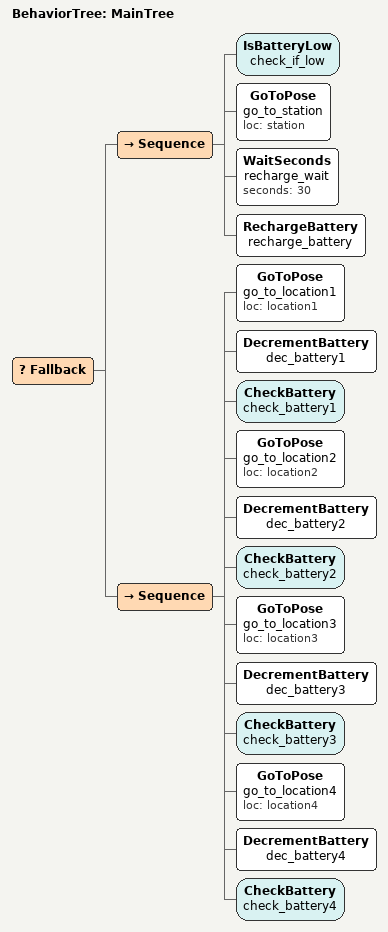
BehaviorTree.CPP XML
<root main_tree_to_execute="MainTree">
  <BehaviorTree ID="MainTree">
    <Fallback>
      <Sequence>
        <IsBatteryLow name="check_if_low" />
        <GoToPose name="go_to_station" loc="station" />
        <WaitSeconds name="recharge_wait" seconds="30" />
        <RechargeBattery name="recharge_battery" />
      </Sequence>
      <Sequence>
        <GoToPose name="go_to_location1" loc="location1" />
        <DecrementBattery name="dec_battery1" />
        <CheckBattery name="check_battery1" />

        <GoToPose name="go_to_location2" loc="location2" />
        <DecrementBattery name="dec_battery2" />
        <CheckBattery name="check_battery2" />

        <GoToPose name="go_to_location3" loc="location3" />
        <DecrementBattery name="dec_battery3" />
        <CheckBattery name="check_battery3" />

        <GoToPose name="go_to_location4" loc="location4" />
        <DecrementBattery name="dec_battery4" />
        <CheckBattery name="check_battery4" />
      </Sequence>
    </Fallback>
  </BehaviorTree>
</root>
